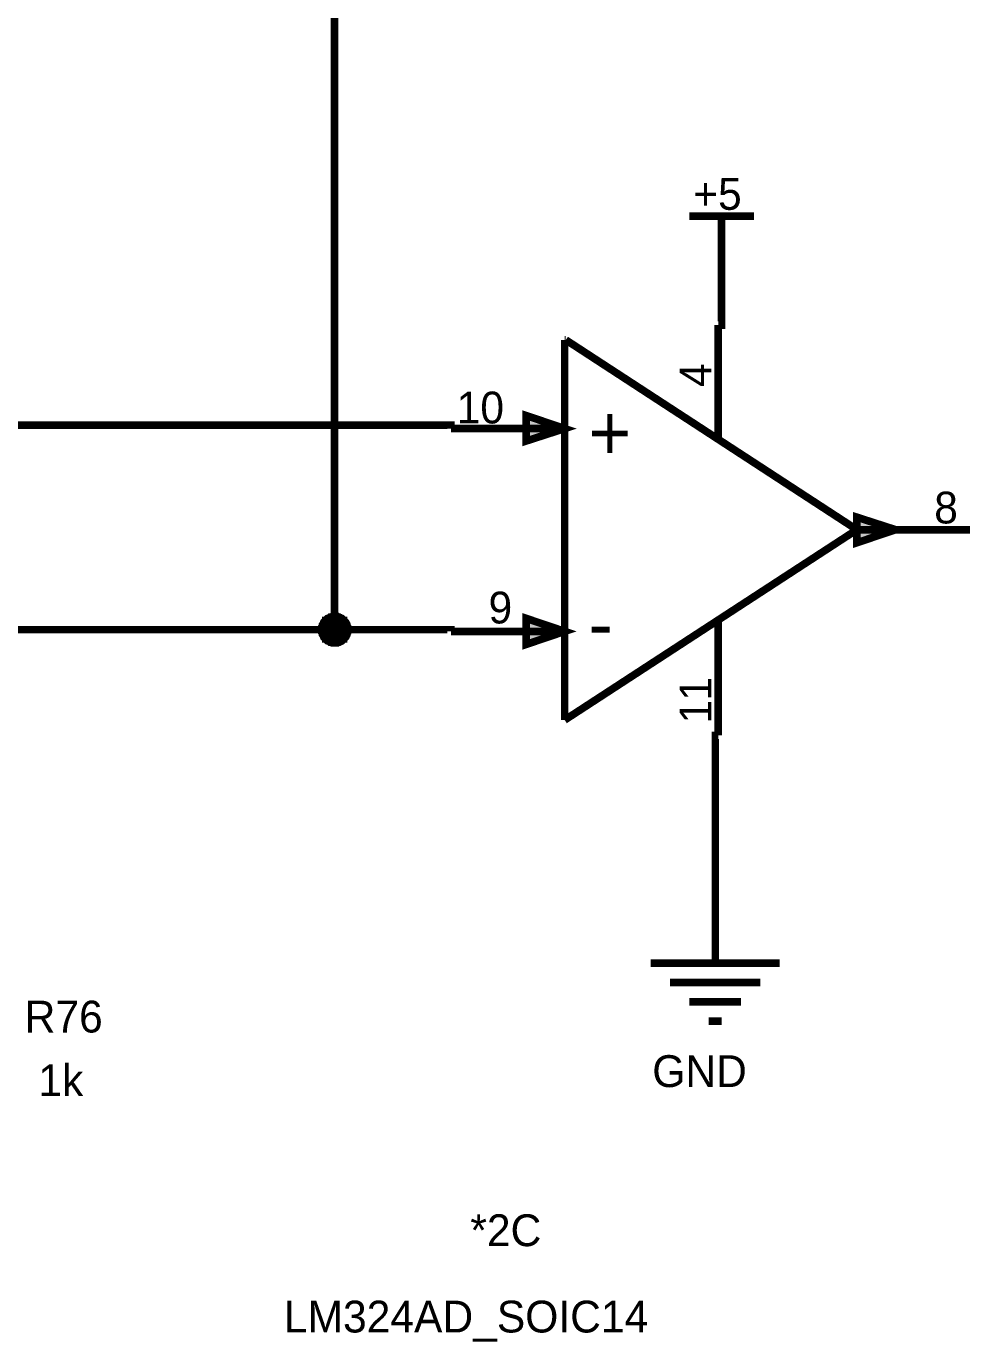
# Model space of a CAD drawing. Header units: millimetres. Extents: x 0 to 800, y 0 to 567.
# Drawn here: x 135.2 to 172, y 47.3 to 99.2 of the extents above; entities that cross this region are included whole.
import ezdxf

# ---------------------------------------------------------------- set-up
doc = ezdxf.new("R2010")
doc.units = ezdxf.units.MM
doc.layers.add('Sheet', color=255, linetype='Continuous')

msp = doc.modelspace()

# ---------------------------------------------------------------- linework, layer by layer
at = {"layer": 'Sheet'}
for points, const_width in [([(150.12, 102.362), (147.32, 102.362), (147.32, 75.372)], 0.3), ([(151.911, 83.301), (151.911, 83.435), (133.611, 83.435), (133.611, 91.051), (133.611, 92.126)], 0.3), ([(161.297, 91.678), (163.85, 91.678)], 0.3), ([(162.574, 89.147), (162.574, 91.678)], 0.3), ([(162.574, 89.147), (162.574, 87.378), (162.439, 87.378)], 0.3), ([(162.439, 82.898), (162.439, 87.378)], 0.3), ([(156.391, 86.795), (156.436, 86.795)], 0.3), ([(156.391, 71.81), (156.391, 86.795)], 0.3), ([(156.436, 86.795), (167.905, 79.314)], 0.3), ([(156.391, 83.301), (151.911, 83.301)], 0.3), ([(167.905, 79.314), (156.391, 71.81)], 0.3), ([(167.905, 79.314), (172.407, 79.314)], 0.3), ([(146.827, 75.372), (146.827, 75.394), (146.827, 75.417), (146.827, 75.461), (146.827, 75.484), (146.849, 75.506), (146.849, 75.529), (146.849, 75.551), (146.872, 75.573), (146.872, 75.596), (146.894, 75.618), (146.894, 75.641), (146.916, 75.663), (146.916, 75.685), (146.939, 75.708), (146.961, 75.73), (146.984, 75.73), (146.984, 75.753), (147.006, 75.775), (147.028, 75.797), (147.051, 75.797), (147.073, 75.82), (147.096, 75.82), (147.118, 75.842), (147.118, 75.842), (147.14, 75.865), (147.185, 75.865), (147.208, 75.865), (147.23, 75.887), (147.252, 75.887), (147.275, 75.887), (147.297, 75.887), (147.32, 75.887)], 0.3), ([(146.827, 75.372), (146.827, 75.394), (146.827, 75.417), (146.827, 75.461), (146.827, 75.484), (146.849, 75.506), (146.849, 75.529), (146.849, 75.551), (146.872, 75.573), (146.872, 75.596), (146.894, 75.618), (146.894, 75.641), (146.916, 75.663), (146.916, 75.685), (146.939, 75.708), (146.961, 75.73), (146.984, 75.73), (146.984, 75.753), (147.006, 75.775), (147.028, 75.797), (147.051, 75.797), (147.073, 75.82), (147.096, 75.82), (147.118, 75.842), (147.118, 75.842), (147.14, 75.865), (147.185, 75.865), (147.208, 75.865), (147.23, 75.887), (147.252, 75.887), (147.275, 75.887), (147.297, 75.887), (147.32, 75.887)], 0.3), ([(146.827, 75.372), (146.827, 75.394), (146.827, 75.417), (146.827, 75.461), (146.827, 75.484), (146.849, 75.506), (146.849, 75.529), (146.849, 75.551), (146.872, 75.573), (146.872, 75.596), (146.894, 75.618), (146.894, 75.641), (146.916, 75.663), (146.916, 75.685), (146.939, 75.708), (146.961, 75.73), (146.984, 75.73), (146.984, 75.753), (147.006, 75.775), (147.028, 75.797), (147.051, 75.797), (147.073, 75.82), (147.096, 75.82), (147.118, 75.842), (147.118, 75.842), (147.14, 75.865), (147.185, 75.865), (147.208, 75.865), (147.23, 75.887), (147.252, 75.887), (147.275, 75.887), (147.297, 75.887), (147.32, 75.887)], 0.3), ([(146.827, 75.372), (146.827, 75.394), (146.827, 75.417), (146.827, 75.461), (146.827, 75.484), (146.849, 75.506), (146.849, 75.529), (146.849, 75.551), (146.872, 75.573), (146.872, 75.596), (146.894, 75.618), (146.894, 75.641), (146.916, 75.663), (146.916, 75.685), (146.939, 75.708), (146.961, 75.73), (146.984, 75.73), (146.984, 75.753), (147.006, 75.775), (147.028, 75.797), (147.051, 75.797), (147.073, 75.82), (147.096, 75.82), (147.118, 75.842), (147.118, 75.842), (147.14, 75.865), (147.185, 75.865), (147.208, 75.865), (147.23, 75.887), (147.252, 75.887), (147.275, 75.887), (147.297, 75.887), (147.32, 75.887)], 0.3), ([(146.827, 75.372), (146.827, 75.394), (146.827, 75.417), (146.827, 75.461), (146.827, 75.484), (146.849, 75.506), (146.849, 75.529), (146.849, 75.551), (146.872, 75.573), (146.872, 75.596), (146.894, 75.618), (146.894, 75.641), (146.916, 75.663), (146.916, 75.685), (146.939, 75.708), (146.961, 75.73), (146.984, 75.73), (146.984, 75.753), (147.006, 75.775), (147.028, 75.797), (147.051, 75.797), (147.073, 75.82), (147.096, 75.82), (147.118, 75.842), (147.118, 75.842), (147.14, 75.865), (147.185, 75.865), (147.208, 75.865), (147.23, 75.887), (147.252, 75.887), (147.275, 75.887), (147.297, 75.887), (147.32, 75.887)], 0.0991), ([(146.827, 75.372), (146.827, 75.394), (146.827, 75.417), (146.827, 75.461), (146.827, 75.484), (146.849, 75.506), (146.849, 75.529), (146.849, 75.551), (146.872, 75.573), (146.872, 75.596), (146.894, 75.618), (146.894, 75.641), (146.916, 75.663), (146.916, 75.685), (146.939, 75.708), (146.961, 75.73), (146.984, 75.73), (146.984, 75.753), (147.006, 75.775), (147.028, 75.797), (147.051, 75.797), (147.073, 75.82), (147.096, 75.82), (147.118, 75.842), (147.118, 75.842), (147.14, 75.865), (147.185, 75.865), (147.208, 75.865), (147.23, 75.887), (147.252, 75.887), (147.275, 75.887), (147.297, 75.887), (147.32, 75.887)], 0.0991), ([(146.827, 75.372), (146.827, 75.394), (146.827, 75.417), (146.827, 75.461), (146.827, 75.484), (146.849, 75.506), (146.849, 75.529), (146.849, 75.551), (146.872, 75.573), (146.872, 75.596), (146.894, 75.618), (146.894, 75.641), (146.916, 75.663), (146.916, 75.685), (146.939, 75.708), (146.961, 75.73), (146.984, 75.73), (146.984, 75.753), (147.006, 75.775), (147.028, 75.797), (147.051, 75.797), (147.073, 75.82), (147.096, 75.82), (147.118, 75.842), (147.118, 75.842), (147.14, 75.865), (147.185, 75.865), (147.208, 75.865), (147.23, 75.887), (147.252, 75.887), (147.275, 75.887), (147.297, 75.887), (147.32, 75.887)], 0.0991), ([(146.827, 75.372), (146.827, 75.394), (146.827, 75.417), (146.827, 75.461), (146.827, 75.484), (146.849, 75.506), (146.849, 75.529), (146.849, 75.551), (146.872, 75.573), (146.872, 75.596), (146.894, 75.618), (146.894, 75.641), (146.916, 75.663), (146.916, 75.685), (146.939, 75.708), (146.961, 75.73), (146.984, 75.73), (146.984, 75.753), (147.006, 75.775), (147.028, 75.797), (147.051, 75.797), (147.073, 75.82), (147.096, 75.82), (147.118, 75.842), (147.118, 75.842), (147.14, 75.865), (147.185, 75.865), (147.208, 75.865), (147.23, 75.887), (147.252, 75.887), (147.275, 75.887), (147.297, 75.887), (147.32, 75.887)], 0.0991), ([(147.32, 75.887), (147.32, 75.887)], 0.3), ([(147.32, 75.887), (147.342, 75.887), (147.364, 75.887), (147.409, 75.887), (147.432, 75.887), (147.454, 75.865), (147.476, 75.865), (147.499, 75.865), (147.521, 75.842), (147.544, 75.842), (147.566, 75.82), (147.588, 75.82), (147.611, 75.797), (147.633, 75.797), (147.656, 75.775), (147.678, 75.753), (147.678, 75.73), (147.7, 75.73), (147.723, 75.708), (147.745, 75.685), (147.745, 75.663), (147.768, 75.641), (147.768, 75.618), (147.79, 75.596), (147.79, 75.573), (147.812, 75.551), (147.812, 75.529), (147.812, 75.506), (147.835, 75.484), (147.835, 75.461), (147.835, 75.417), (147.835, 75.394), (147.835, 75.372)], 0.3), ([(147.32, 75.887), (147.32, 75.887)], 0.3), ([(147.32, 75.887), (147.342, 75.887), (147.364, 75.887), (147.409, 75.887), (147.432, 75.887), (147.454, 75.865), (147.476, 75.865), (147.499, 75.865), (147.521, 75.842), (147.544, 75.842), (147.566, 75.82), (147.588, 75.82), (147.611, 75.797), (147.633, 75.797), (147.656, 75.775), (147.678, 75.753), (147.678, 75.73), (147.7, 75.73), (147.723, 75.708), (147.745, 75.685), (147.745, 75.663), (147.768, 75.641), (147.768, 75.618), (147.79, 75.596), (147.79, 75.573), (147.812, 75.551), (147.812, 75.529), (147.812, 75.506), (147.835, 75.484), (147.835, 75.461), (147.835, 75.417), (147.835, 75.394), (147.835, 75.372)], 0.3), ([(147.32, 75.887), (147.32, 75.887)], 0.3), ([(147.32, 75.887), (147.342, 75.887), (147.364, 75.887), (147.409, 75.887), (147.432, 75.887), (147.454, 75.865), (147.476, 75.865), (147.499, 75.865), (147.521, 75.842), (147.544, 75.842), (147.566, 75.82), (147.588, 75.82), (147.611, 75.797), (147.633, 75.797), (147.656, 75.775), (147.678, 75.753), (147.678, 75.73), (147.7, 75.73), (147.723, 75.708), (147.745, 75.685), (147.745, 75.663), (147.768, 75.641), (147.768, 75.618), (147.79, 75.596), (147.79, 75.573), (147.812, 75.551), (147.812, 75.529), (147.812, 75.506), (147.835, 75.484), (147.835, 75.461), (147.835, 75.417), (147.835, 75.394), (147.835, 75.372)], 0.3), ([(147.32, 75.887), (147.32, 75.887)], 0.3), ([(147.32, 75.887), (147.342, 75.887), (147.364, 75.887), (147.409, 75.887), (147.432, 75.887), (147.454, 75.865), (147.476, 75.865), (147.499, 75.865), (147.521, 75.842), (147.544, 75.842), (147.566, 75.82), (147.588, 75.82), (147.611, 75.797), (147.633, 75.797), (147.656, 75.775), (147.678, 75.753), (147.678, 75.73), (147.7, 75.73), (147.723, 75.708), (147.745, 75.685), (147.745, 75.663), (147.768, 75.641), (147.768, 75.618), (147.79, 75.596), (147.79, 75.573), (147.812, 75.551), (147.812, 75.529), (147.812, 75.506), (147.835, 75.484), (147.835, 75.461), (147.835, 75.417), (147.835, 75.394), (147.835, 75.372)], 0.3), ([(147.32, 75.887), (147.32, 75.887)], 0.0991), ([(147.32, 75.887), (147.342, 75.887), (147.364, 75.887), (147.409, 75.887), (147.432, 75.887), (147.454, 75.865), (147.476, 75.865), (147.499, 75.865), (147.521, 75.842), (147.544, 75.842), (147.566, 75.82), (147.588, 75.82), (147.611, 75.797), (147.633, 75.797), (147.656, 75.775), (147.678, 75.753), (147.678, 75.73), (147.7, 75.73), (147.723, 75.708), (147.745, 75.685), (147.745, 75.663), (147.768, 75.641), (147.768, 75.618), (147.79, 75.596), (147.79, 75.573), (147.812, 75.551), (147.812, 75.529), (147.812, 75.506), (147.835, 75.484), (147.835, 75.461), (147.835, 75.417), (147.835, 75.394), (147.835, 75.372)], 0.0991), ([(147.32, 75.887), (147.32, 75.887)], 0.0991), ([(147.32, 75.887), (147.342, 75.887), (147.364, 75.887), (147.409, 75.887), (147.432, 75.887), (147.454, 75.865), (147.476, 75.865), (147.499, 75.865), (147.521, 75.842), (147.544, 75.842), (147.566, 75.82), (147.588, 75.82), (147.611, 75.797), (147.633, 75.797), (147.656, 75.775), (147.678, 75.753), (147.678, 75.73), (147.7, 75.73), (147.723, 75.708), (147.745, 75.685), (147.745, 75.663), (147.768, 75.641), (147.768, 75.618), (147.79, 75.596), (147.79, 75.573), (147.812, 75.551), (147.812, 75.529), (147.812, 75.506), (147.835, 75.484), (147.835, 75.461), (147.835, 75.417), (147.835, 75.394), (147.835, 75.372)], 0.0991), ([(147.32, 75.887), (147.32, 75.887)], 0.0991), ([(147.32, 75.887), (147.342, 75.887), (147.364, 75.887), (147.409, 75.887), (147.432, 75.887), (147.454, 75.865), (147.476, 75.865), (147.499, 75.865), (147.521, 75.842), (147.544, 75.842), (147.566, 75.82), (147.588, 75.82), (147.611, 75.797), (147.633, 75.797), (147.656, 75.775), (147.678, 75.753), (147.678, 75.73), (147.7, 75.73), (147.723, 75.708), (147.745, 75.685), (147.745, 75.663), (147.768, 75.641), (147.768, 75.618), (147.79, 75.596), (147.79, 75.573), (147.812, 75.551), (147.812, 75.529), (147.812, 75.506), (147.835, 75.484), (147.835, 75.461), (147.835, 75.417), (147.835, 75.394), (147.835, 75.372)], 0.0991), ([(147.32, 75.887), (147.32, 75.887)], 0.0991), ([(147.32, 75.887), (147.342, 75.887), (147.364, 75.887), (147.409, 75.887), (147.432, 75.887), (147.454, 75.865), (147.476, 75.865), (147.499, 75.865), (147.521, 75.842), (147.544, 75.842), (147.566, 75.82), (147.588, 75.82), (147.611, 75.797), (147.633, 75.797), (147.656, 75.775), (147.678, 75.753), (147.678, 75.73), (147.7, 75.73), (147.723, 75.708), (147.745, 75.685), (147.745, 75.663), (147.768, 75.641), (147.768, 75.618), (147.79, 75.596), (147.79, 75.573), (147.812, 75.551), (147.812, 75.529), (147.812, 75.506), (147.835, 75.484), (147.835, 75.461), (147.835, 75.417), (147.835, 75.394), (147.835, 75.372)], 0.0991), ([(162.439, 75.685), (162.439, 71.206)], 0.3), ([(151.911, 75.305), (151.911, 75.372), (147.32, 75.372), (120.978, 75.372)], 0.3), ([(147.32, 74.857), (147.297, 74.857), (147.275, 74.857), (147.252, 74.857), (147.23, 74.857), (147.208, 74.879), (147.185, 74.879), (147.14, 74.879), (147.118, 74.901), (147.118, 74.901), (147.096, 74.924), (147.073, 74.924), (147.051, 74.946), (147.028, 74.946), (147.006, 74.969), (146.984, 74.991), (146.984, 75.013), (146.961, 75.013), (146.939, 75.036), (146.916, 75.058), (146.916, 75.081), (146.894, 75.103), (146.894, 75.125), (146.872, 75.148), (146.872, 75.17), (146.849, 75.193), (146.849, 75.215), (146.849, 75.237), (146.827, 75.26), (146.827, 75.282), (146.827, 75.327), (146.827, 75.349), (146.827, 75.372)], 0.3), ([(146.827, 75.372), (146.827, 75.372)], 0.3), ([(147.32, 74.857), (147.297, 74.857), (147.275, 74.857), (147.252, 74.857), (147.23, 74.857), (147.208, 74.879), (147.185, 74.879), (147.14, 74.879), (147.118, 74.901), (147.118, 74.901), (147.096, 74.924), (147.073, 74.924), (147.051, 74.946), (147.028, 74.946), (147.006, 74.969), (146.984, 74.991), (146.984, 75.013), (146.961, 75.013), (146.939, 75.036), (146.916, 75.058), (146.916, 75.081), (146.894, 75.103), (146.894, 75.125), (146.872, 75.148), (146.872, 75.17), (146.849, 75.193), (146.849, 75.215), (146.849, 75.237), (146.827, 75.26), (146.827, 75.282), (146.827, 75.327), (146.827, 75.349), (146.827, 75.372)], 0.3), ([(146.827, 75.372), (146.827, 75.372)], 0.3), ([(147.32, 74.857), (147.297, 74.857), (147.275, 74.857), (147.252, 74.857), (147.23, 74.857), (147.208, 74.879), (147.185, 74.879), (147.14, 74.879), (147.118, 74.901), (147.118, 74.901), (147.096, 74.924), (147.073, 74.924), (147.051, 74.946), (147.028, 74.946), (147.006, 74.969), (146.984, 74.991), (146.984, 75.013), (146.961, 75.013), (146.939, 75.036), (146.916, 75.058), (146.916, 75.081), (146.894, 75.103), (146.894, 75.125), (146.872, 75.148), (146.872, 75.17), (146.849, 75.193), (146.849, 75.215), (146.849, 75.237), (146.827, 75.26), (146.827, 75.282), (146.827, 75.327), (146.827, 75.349), (146.827, 75.372)], 0.3), ([(146.827, 75.372), (146.827, 75.372)], 0.3), ([(147.32, 74.857), (147.297, 74.857), (147.275, 74.857), (147.252, 74.857), (147.23, 74.857), (147.208, 74.879), (147.185, 74.879), (147.14, 74.879), (147.118, 74.901), (147.118, 74.901), (147.096, 74.924), (147.073, 74.924), (147.051, 74.946), (147.028, 74.946), (147.006, 74.969), (146.984, 74.991), (146.984, 75.013), (146.961, 75.013), (146.939, 75.036), (146.916, 75.058), (146.916, 75.081), (146.894, 75.103), (146.894, 75.125), (146.872, 75.148), (146.872, 75.17), (146.849, 75.193), (146.849, 75.215), (146.849, 75.237), (146.827, 75.26), (146.827, 75.282), (146.827, 75.327), (146.827, 75.349), (146.827, 75.372)], 0.3), ([(146.827, 75.372), (146.827, 75.372)], 0.3), ([(147.32, 74.857), (147.297, 74.857), (147.275, 74.857), (147.252, 74.857), (147.23, 74.857), (147.208, 74.879), (147.185, 74.879), (147.14, 74.879), (147.118, 74.901), (147.118, 74.901), (147.096, 74.924), (147.073, 74.924), (147.051, 74.946), (147.028, 74.946), (147.006, 74.969), (146.984, 74.991), (146.984, 75.013), (146.961, 75.013), (146.939, 75.036), (146.916, 75.058), (146.916, 75.081), (146.894, 75.103), (146.894, 75.125), (146.872, 75.148), (146.872, 75.17), (146.849, 75.193), (146.849, 75.215), (146.849, 75.237), (146.827, 75.26), (146.827, 75.282), (146.827, 75.327), (146.827, 75.349), (146.827, 75.372)], 0.0991), ([(146.827, 75.372), (146.827, 75.372)], 0.0991), ([(147.32, 74.857), (147.297, 74.857), (147.275, 74.857), (147.252, 74.857), (147.23, 74.857), (147.208, 74.879), (147.185, 74.879), (147.14, 74.879), (147.118, 74.901), (147.118, 74.901), (147.096, 74.924), (147.073, 74.924), (147.051, 74.946), (147.028, 74.946), (147.006, 74.969), (146.984, 74.991), (146.984, 75.013), (146.961, 75.013), (146.939, 75.036), (146.916, 75.058), (146.916, 75.081), (146.894, 75.103), (146.894, 75.125), (146.872, 75.148), (146.872, 75.17), (146.849, 75.193), (146.849, 75.215), (146.849, 75.237), (146.827, 75.26), (146.827, 75.282), (146.827, 75.327), (146.827, 75.349), (146.827, 75.372)], 0.0991), ([(146.827, 75.372), (146.827, 75.372)], 0.0991), ([(147.32, 74.857), (147.297, 74.857), (147.275, 74.857), (147.252, 74.857), (147.23, 74.857), (147.208, 74.879), (147.185, 74.879), (147.14, 74.879), (147.118, 74.901), (147.118, 74.901), (147.096, 74.924), (147.073, 74.924), (147.051, 74.946), (147.028, 74.946), (147.006, 74.969), (146.984, 74.991), (146.984, 75.013), (146.961, 75.013), (146.939, 75.036), (146.916, 75.058), (146.916, 75.081), (146.894, 75.103), (146.894, 75.125), (146.872, 75.148), (146.872, 75.17), (146.849, 75.193), (146.849, 75.215), (146.849, 75.237), (146.827, 75.26), (146.827, 75.282), (146.827, 75.327), (146.827, 75.349), (146.827, 75.372)], 0.0991), ([(146.827, 75.372), (146.827, 75.372)], 0.0991), ([(147.32, 74.857), (147.297, 74.857), (147.275, 74.857), (147.252, 74.857), (147.23, 74.857), (147.208, 74.879), (147.185, 74.879), (147.14, 74.879), (147.118, 74.901), (147.118, 74.901), (147.096, 74.924), (147.073, 74.924), (147.051, 74.946), (147.028, 74.946), (147.006, 74.969), (146.984, 74.991), (146.984, 75.013), (146.961, 75.013), (146.939, 75.036), (146.916, 75.058), (146.916, 75.081), (146.894, 75.103), (146.894, 75.125), (146.872, 75.148), (146.872, 75.17), (146.849, 75.193), (146.849, 75.215), (146.849, 75.237), (146.827, 75.26), (146.827, 75.282), (146.827, 75.327), (146.827, 75.349), (146.827, 75.372)], 0.0991), ([(146.827, 75.372), (146.827, 75.372)], 0.0991), ([(147.835, 75.372), (147.835, 75.349), (147.835, 75.327), (147.835, 75.282), (147.835, 75.26), (147.812, 75.237), (147.812, 75.215), (147.812, 75.193), (147.79, 75.17), (147.79, 75.148), (147.768, 75.125), (147.768, 75.103), (147.745, 75.081), (147.745, 75.058), (147.723, 75.036), (147.7, 75.013), (147.678, 75.013), (147.678, 74.991), (147.656, 74.969), (147.633, 74.946), (147.611, 74.946), (147.588, 74.924), (147.566, 74.924), (147.544, 74.901), (147.521, 74.901), (147.499, 74.879), (147.476, 74.879), (147.454, 74.879), (147.432, 74.857), (147.409, 74.857), (147.364, 74.857), (147.342, 74.857), (147.32, 74.857)], 0.3), ([(147.835, 75.372), (147.835, 75.349), (147.835, 75.327), (147.835, 75.282), (147.835, 75.26), (147.812, 75.237), (147.812, 75.215), (147.812, 75.193), (147.79, 75.17), (147.79, 75.148), (147.768, 75.125), (147.768, 75.103), (147.745, 75.081), (147.745, 75.058), (147.723, 75.036), (147.7, 75.013), (147.678, 75.013), (147.678, 74.991), (147.656, 74.969), (147.633, 74.946), (147.611, 74.946), (147.588, 74.924), (147.566, 74.924), (147.544, 74.901), (147.521, 74.901), (147.499, 74.879), (147.476, 74.879), (147.454, 74.879), (147.432, 74.857), (147.409, 74.857), (147.364, 74.857), (147.342, 74.857), (147.32, 74.857)], 0.3), ([(147.835, 75.372), (147.835, 75.349), (147.835, 75.327), (147.835, 75.282), (147.835, 75.26), (147.812, 75.237), (147.812, 75.215), (147.812, 75.193), (147.79, 75.17), (147.79, 75.148), (147.768, 75.125), (147.768, 75.103), (147.745, 75.081), (147.745, 75.058), (147.723, 75.036), (147.7, 75.013), (147.678, 75.013), (147.678, 74.991), (147.656, 74.969), (147.633, 74.946), (147.611, 74.946), (147.588, 74.924), (147.566, 74.924), (147.544, 74.901), (147.521, 74.901), (147.499, 74.879), (147.476, 74.879), (147.454, 74.879), (147.432, 74.857), (147.409, 74.857), (147.364, 74.857), (147.342, 74.857), (147.32, 74.857)], 0.3), ([(147.835, 75.372), (147.835, 75.349), (147.835, 75.327), (147.835, 75.282), (147.835, 75.26), (147.812, 75.237), (147.812, 75.215), (147.812, 75.193), (147.79, 75.17), (147.79, 75.148), (147.768, 75.125), (147.768, 75.103), (147.745, 75.081), (147.745, 75.058), (147.723, 75.036), (147.7, 75.013), (147.678, 75.013), (147.678, 74.991), (147.656, 74.969), (147.633, 74.946), (147.611, 74.946), (147.588, 74.924), (147.566, 74.924), (147.544, 74.901), (147.521, 74.901), (147.499, 74.879), (147.476, 74.879), (147.454, 74.879), (147.432, 74.857), (147.409, 74.857), (147.364, 74.857), (147.342, 74.857), (147.32, 74.857)], 0.3), ([(147.835, 75.372), (147.835, 75.349), (147.835, 75.327), (147.835, 75.282), (147.835, 75.26), (147.812, 75.237), (147.812, 75.215), (147.812, 75.193), (147.79, 75.17), (147.79, 75.148), (147.768, 75.125), (147.768, 75.103), (147.745, 75.081), (147.745, 75.058), (147.723, 75.036), (147.7, 75.013), (147.678, 75.013), (147.678, 74.991), (147.656, 74.969), (147.633, 74.946), (147.611, 74.946), (147.588, 74.924), (147.566, 74.924), (147.544, 74.901), (147.521, 74.901), (147.499, 74.879), (147.476, 74.879), (147.454, 74.879), (147.432, 74.857), (147.409, 74.857), (147.364, 74.857), (147.342, 74.857), (147.32, 74.857)], 0.0991), ([(147.835, 75.372), (147.835, 75.349), (147.835, 75.327), (147.835, 75.282), (147.835, 75.26), (147.812, 75.237), (147.812, 75.215), (147.812, 75.193), (147.79, 75.17), (147.79, 75.148), (147.768, 75.125), (147.768, 75.103), (147.745, 75.081), (147.745, 75.058), (147.723, 75.036), (147.7, 75.013), (147.678, 75.013), (147.678, 74.991), (147.656, 74.969), (147.633, 74.946), (147.611, 74.946), (147.588, 74.924), (147.566, 74.924), (147.544, 74.901), (147.521, 74.901), (147.499, 74.879), (147.476, 74.879), (147.454, 74.879), (147.432, 74.857), (147.409, 74.857), (147.364, 74.857), (147.342, 74.857), (147.32, 74.857)], 0.0991), ([(147.835, 75.372), (147.835, 75.349), (147.835, 75.327), (147.835, 75.282), (147.835, 75.26), (147.812, 75.237), (147.812, 75.215), (147.812, 75.193), (147.79, 75.17), (147.79, 75.148), (147.768, 75.125), (147.768, 75.103), (147.745, 75.081), (147.745, 75.058), (147.723, 75.036), (147.7, 75.013), (147.678, 75.013), (147.678, 74.991), (147.656, 74.969), (147.633, 74.946), (147.611, 74.946), (147.588, 74.924), (147.566, 74.924), (147.544, 74.901), (147.521, 74.901), (147.499, 74.879), (147.476, 74.879), (147.454, 74.879), (147.432, 74.857), (147.409, 74.857), (147.364, 74.857), (147.342, 74.857), (147.32, 74.857)], 0.0991), ([(147.835, 75.372), (147.835, 75.349), (147.835, 75.327), (147.835, 75.282), (147.835, 75.26), (147.812, 75.237), (147.812, 75.215), (147.812, 75.193), (147.79, 75.17), (147.79, 75.148), (147.768, 75.125), (147.768, 75.103), (147.745, 75.081), (147.745, 75.058), (147.723, 75.036), (147.7, 75.013), (147.678, 75.013), (147.678, 74.991), (147.656, 74.969), (147.633, 74.946), (147.611, 74.946), (147.588, 74.924), (147.566, 74.924), (147.544, 74.901), (147.521, 74.901), (147.499, 74.879), (147.476, 74.879), (147.454, 74.879), (147.432, 74.857), (147.409, 74.857), (147.364, 74.857), (147.342, 74.857), (147.32, 74.857)], 0.0991), ([(147.835, 75.372), (147.835, 75.372), (147.835, 75.372), (147.835, 75.372), (147.835, 75.372), (147.835, 75.372), (147.835, 75.372), (147.835, 75.372), (147.835, 75.372), (147.835, 75.372), (147.835, 75.372), (147.835, 75.372), (147.835, 75.372), (147.835, 75.372), (147.835, 75.372), (147.835, 75.372), (147.835, 75.372), (147.835, 75.372), (147.835, 75.372), (147.835, 75.372), (147.835, 75.372), (147.835, 75.372), (147.835, 75.372), (147.835, 75.372), (147.835, 75.372), (147.835, 75.372), (147.835, 75.372), (147.835, 75.372), (147.835, 75.372), (147.835, 75.372), (147.835, 75.372), (147.835, 75.372), (147.835, 75.372)], 0.3), ([(147.835, 75.372), (147.835, 75.372)], 0.3), ([(147.835, 75.372), (147.835, 75.372), (147.835, 75.372), (147.835, 75.372), (147.835, 75.372), (147.835, 75.372), (147.835, 75.372), (147.835, 75.372), (147.835, 75.372), (147.835, 75.372), (147.835, 75.372), (147.835, 75.372), (147.835, 75.372), (147.835, 75.372), (147.835, 75.372), (147.835, 75.372), (147.835, 75.372), (147.835, 75.372), (147.835, 75.372), (147.835, 75.372), (147.835, 75.372), (147.835, 75.372), (147.835, 75.372), (147.835, 75.372), (147.835, 75.372), (147.835, 75.372), (147.835, 75.372), (147.835, 75.372), (147.835, 75.372), (147.835, 75.372), (147.835, 75.372), (147.835, 75.372), (147.835, 75.372)], 0.3), ([(147.835, 75.372), (147.835, 75.372)], 0.3), ([(147.835, 75.372), (147.835, 75.372), (147.835, 75.372), (147.835, 75.372), (147.835, 75.372), (147.835, 75.372), (147.835, 75.372), (147.835, 75.372), (147.835, 75.372), (147.835, 75.372), (147.835, 75.372), (147.835, 75.372), (147.835, 75.372), (147.835, 75.372), (147.835, 75.372), (147.835, 75.372), (147.835, 75.372), (147.835, 75.372), (147.835, 75.372), (147.835, 75.372), (147.835, 75.372), (147.835, 75.372), (147.835, 75.372), (147.835, 75.372), (147.835, 75.372), (147.835, 75.372), (147.835, 75.372), (147.835, 75.372), (147.835, 75.372), (147.835, 75.372), (147.835, 75.372), (147.835, 75.372), (147.835, 75.372)], 0.3), ([(147.835, 75.372), (147.835, 75.372)], 0.3), ([(147.835, 75.372), (147.835, 75.372), (147.835, 75.372), (147.835, 75.372), (147.835, 75.372), (147.835, 75.372), (147.835, 75.372), (147.835, 75.372), (147.835, 75.372), (147.835, 75.372), (147.835, 75.372), (147.835, 75.372), (147.835, 75.372), (147.835, 75.372), (147.835, 75.372), (147.835, 75.372), (147.835, 75.372), (147.835, 75.372), (147.835, 75.372), (147.835, 75.372), (147.835, 75.372), (147.835, 75.372), (147.835, 75.372), (147.835, 75.372), (147.835, 75.372), (147.835, 75.372), (147.835, 75.372), (147.835, 75.372), (147.835, 75.372), (147.835, 75.372), (147.835, 75.372), (147.835, 75.372), (147.835, 75.372)], 0.3), ([(147.835, 75.372), (147.835, 75.372)], 0.3), ([(147.835, 75.372), (147.835, 75.372), (147.835, 75.372), (147.835, 75.372), (147.835, 75.372), (147.835, 75.372), (147.835, 75.372), (147.835, 75.372), (147.835, 75.372), (147.835, 75.372), (147.835, 75.372), (147.835, 75.372), (147.835, 75.372), (147.835, 75.372), (147.835, 75.372), (147.835, 75.372), (147.835, 75.372), (147.835, 75.372), (147.835, 75.372), (147.835, 75.372), (147.835, 75.372), (147.835, 75.372), (147.835, 75.372), (147.835, 75.372), (147.835, 75.372), (147.835, 75.372), (147.835, 75.372), (147.835, 75.372), (147.835, 75.372), (147.835, 75.372), (147.835, 75.372), (147.835, 75.372), (147.835, 75.372)], 0.0991), ([(147.835, 75.372), (147.835, 75.372)], 0.0991), ([(147.835, 75.372), (147.835, 75.372), (147.835, 75.372), (147.835, 75.372), (147.835, 75.372), (147.835, 75.372), (147.835, 75.372), (147.835, 75.372), (147.835, 75.372), (147.835, 75.372), (147.835, 75.372), (147.835, 75.372), (147.835, 75.372), (147.835, 75.372), (147.835, 75.372), (147.835, 75.372), (147.835, 75.372), (147.835, 75.372), (147.835, 75.372), (147.835, 75.372), (147.835, 75.372), (147.835, 75.372), (147.835, 75.372), (147.835, 75.372), (147.835, 75.372), (147.835, 75.372), (147.835, 75.372), (147.835, 75.372), (147.835, 75.372), (147.835, 75.372), (147.835, 75.372), (147.835, 75.372), (147.835, 75.372)], 0.0991), ([(147.835, 75.372), (147.835, 75.372)], 0.0991), ([(147.835, 75.372), (147.835, 75.372), (147.835, 75.372), (147.835, 75.372), (147.835, 75.372), (147.835, 75.372), (147.835, 75.372), (147.835, 75.372), (147.835, 75.372), (147.835, 75.372), (147.835, 75.372), (147.835, 75.372), (147.835, 75.372), (147.835, 75.372), (147.835, 75.372), (147.835, 75.372), (147.835, 75.372), (147.835, 75.372), (147.835, 75.372), (147.835, 75.372), (147.835, 75.372), (147.835, 75.372), (147.835, 75.372), (147.835, 75.372), (147.835, 75.372), (147.835, 75.372), (147.835, 75.372), (147.835, 75.372), (147.835, 75.372), (147.835, 75.372), (147.835, 75.372), (147.835, 75.372), (147.835, 75.372)], 0.0991), ([(147.835, 75.372), (147.835, 75.372)], 0.0991), ([(147.835, 75.372), (147.835, 75.372), (147.835, 75.372), (147.835, 75.372), (147.835, 75.372), (147.835, 75.372), (147.835, 75.372), (147.835, 75.372), (147.835, 75.372), (147.835, 75.372), (147.835, 75.372), (147.835, 75.372), (147.835, 75.372), (147.835, 75.372), (147.835, 75.372), (147.835, 75.372), (147.835, 75.372), (147.835, 75.372), (147.835, 75.372), (147.835, 75.372), (147.835, 75.372), (147.835, 75.372), (147.835, 75.372), (147.835, 75.372), (147.835, 75.372), (147.835, 75.372), (147.835, 75.372), (147.835, 75.372), (147.835, 75.372), (147.835, 75.372), (147.835, 75.372), (147.835, 75.372), (147.835, 75.372)], 0.0991), ([(147.835, 75.372), (147.835, 75.372)], 0.0991), ([(156.391, 75.305), (151.911, 75.305)], 0.3), ([(162.439, 71.206), (162.327, 71.206), (162.327, 64.755)], 0.3), ([(162.327, 64.755), (162.327, 62.224)], 0.3), ([(159.774, 62.224), (164.858, 62.224)], 0.3), ([(160.535, 61.462), (164.097, 61.462)], 0.3), ([(161.297, 60.701), (163.335, 60.701)], 0.3), ([(162.058, 59.939), (162.574, 59.939)], 0.3)]:
    msp.add_lwpolyline(points, dxfattribs=dict(at, const_width=const_width))
for points, const_width in [([(154.868, 83.816), (156.391, 83.301), (154.868, 82.808), (154.868, 83.816)], 0.3), ([(154.868, 83.816), (156.391, 83.301), (154.868, 82.808), (154.868, 83.816)], 0.0991), ([(169.428, 79.314), (167.905, 79.807), (167.905, 78.799), (169.428, 79.314)], 0.3), ([(169.428, 79.314), (167.905, 79.807), (167.905, 78.799), (169.428, 79.314)], 0.0991), ([(154.868, 75.82), (156.391, 75.305), (154.868, 74.789), (154.868, 75.82)], 0.3), ([(154.868, 75.82), (156.391, 75.305), (154.868, 74.789), (154.868, 75.82)], 0.0991)]:
    msp.add_lwpolyline(points, close=True, dxfattribs=dict(at, const_width=const_width))
at = {"layer": 'Sheet', "const_width": 0.508}
msp.add_lwpolyline([(147.066, 75.378, 1), (147.574, 75.378, 1)], format="xyb", close=True, dxfattribs=at)
at = {"layer": 'Sheet'}
for points in [[(154.818, 82.735), (156.549, 83.312), (154.818, 83.889)], [(167.842, 78.735), (169.573, 79.312), (167.842, 79.889)], [(154.818, 74.735), (156.549, 75.312), (154.818, 75.889)]]:
    msp.add_solid(points, dxfattribs=at)

# ---------------------------------------------------------------- texts
for s, height, p in [('+5', 1.2543, (161.454, 91.925)), ('10', 1.2543, (152.135, 83.503)), ('+', 2.15, (157.332, 82.069)), ('8', 1.254, (170.951, 79.56)), ('9', 1.254, (153.39, 75.618)), ('-', 2.15, (157.332, 74.543)), ('R76', 1.2543, (135.112, 59.491)), ('GND', 1.2543, (159.841, 57.341)), ('1k', 1.2543, (135.65, 56.982)), ('*2C', 1.2543, (152.673, 51.069)), ('LM324AD_SOIC14', 1.25433, (145.326, 47.665))]:
    msp.add_text(s, height=height, dxfattribs=at).set_placement(p)
for s, p in [('4', (162.17, 84.936)), ('1', (162.17, 72.572)), ('1', (162.17, 71.676))]:
    msp.add_text(s, height=1.254, rotation=90, dxfattribs=at).set_placement(p)

doc.saveas('drawing.dxf')
